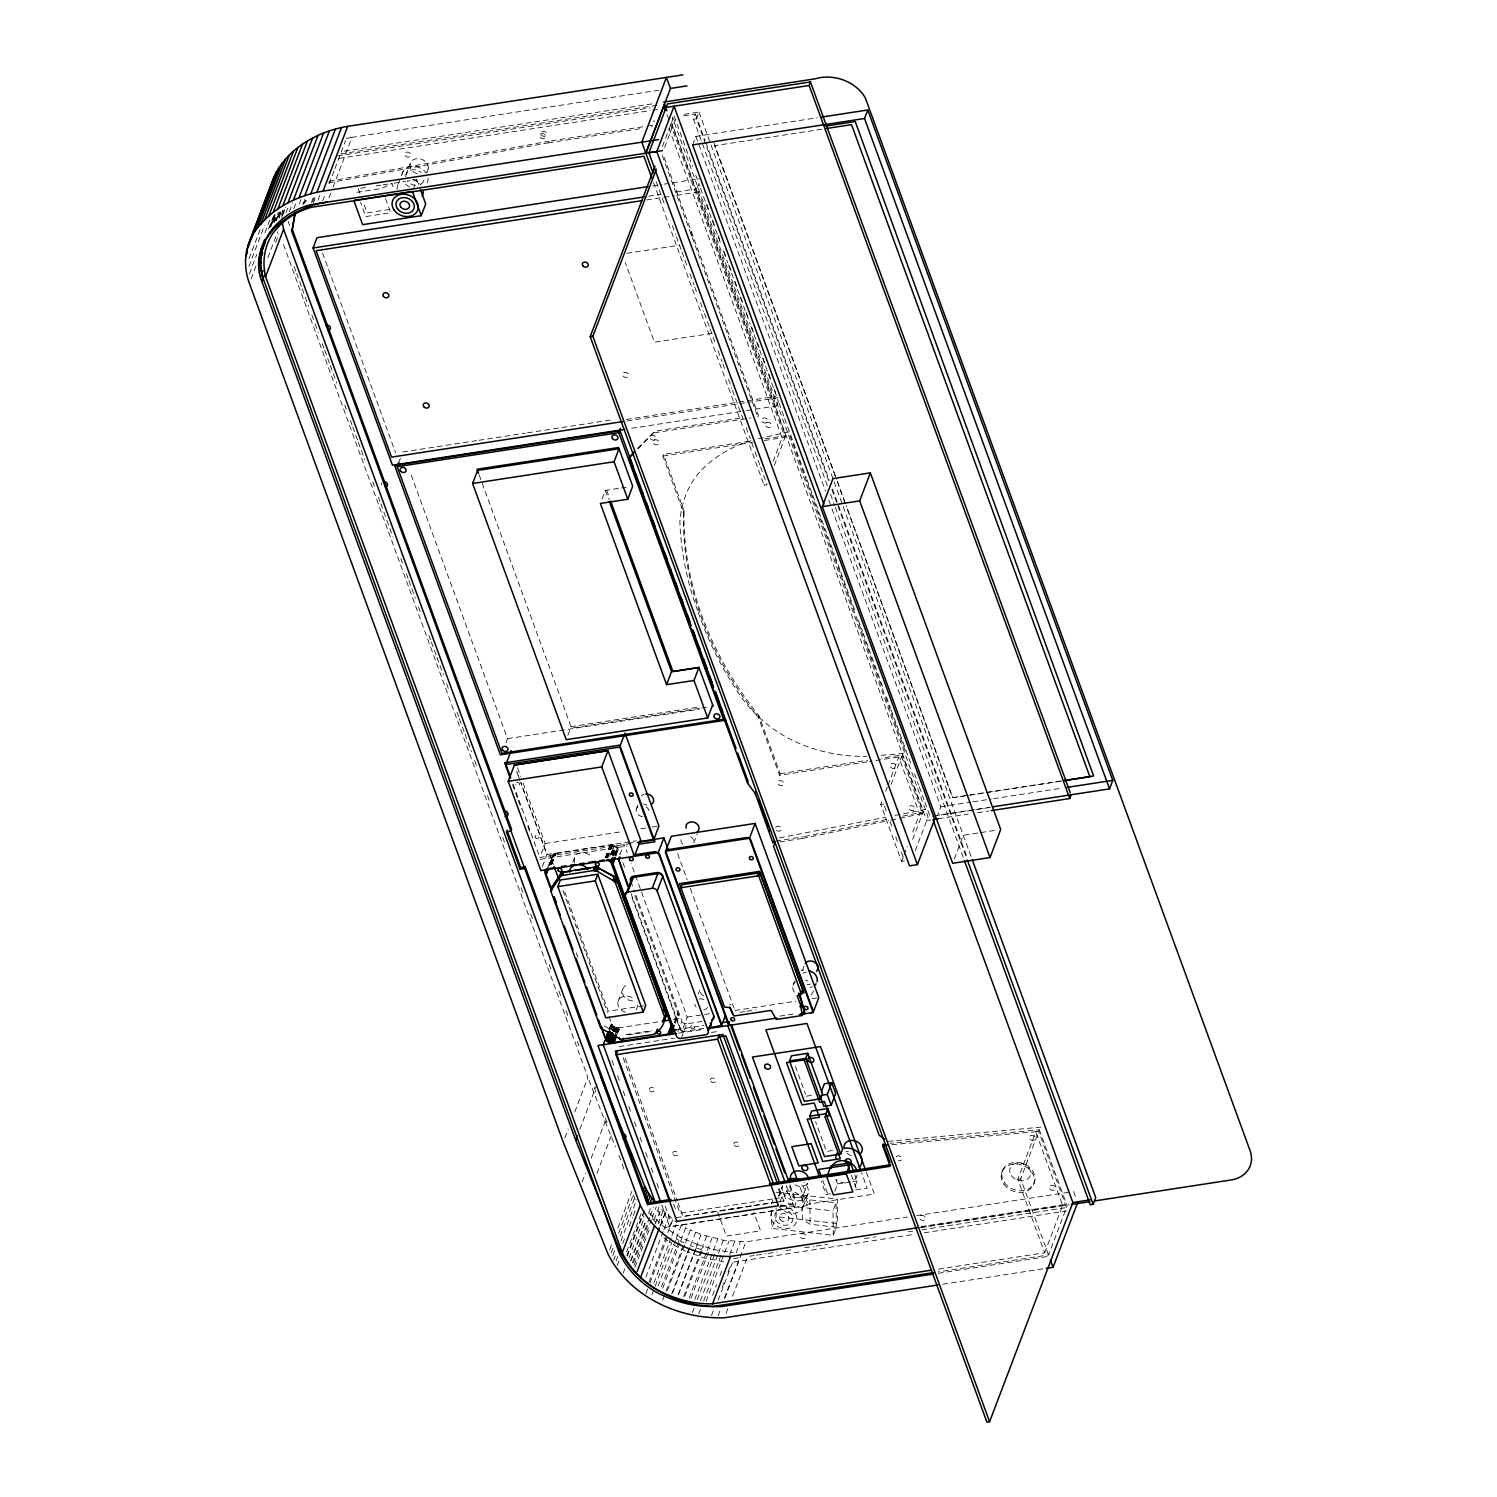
<?xml version="1.0" encoding="UTF-8"?>
<svg xmlns="http://www.w3.org/2000/svg" width="1497" height="1497" viewBox="0 0 1497 1497"><rect width="100%" height="100%" fill="white"/><g stroke="black" fill="none" stroke-linecap="round" stroke-linejoin="round"><path stroke-width="0.75" stroke-dasharray="5 3.75" d="M634.915 895.524L677.973 1013.394L677.336 1017.342L673.631 1019.476M746.591 410.571L776.475 405.949L697.097 188.753L698.65 184.636M776.475 405.949L778.814 399.774M249.045 258.738L260.515 228.498M248.951 266.298L264.539 225.28M249.381 273.876L256.754 254.434M264.95 232.858L269.872 219.891M268.543 229.06L273.652 215.924M269.591 227.226L274.512 214.277M270.152 226.665L274.25 215.867M271.836 223.427L275.111 214.801M251.028 279.003L256.754 263.902M270.695 227.188L274.98 215.437M272.791 222.417L275.242 215.942M273.633 222.005L276.084 215.531M274.213 222.548L277.488 213.921M275.766 220.808L278.236 214.333M276.327 220.751L279.602 212.144M278.517 216.26L280.145 211.938M278.929 216.691L281.38 210.235M279.228 217.102L281.679 210.628M281.586 214.314L283.232 209.992M282.11 215.755L285.384 207.129M283.083 214.202L285.534 207.727M267.869 257.69L277.694 231.792M286.058 212.462L287.705 208.139M275.673 242.439L278.947 233.813M289.426 211.545L292.701 202.9M293.842 208.682L296.294 202.207M299.288 203.91L300.916 199.588M303.292 203.686L304.92 199.363M311.376 202.525L313.827 196.07M312.648 201.833L314.276 197.51M313.36 202.918L315.811 196.463M317.963 200.224L320.433 193.731M322.603 201.028L325.074 194.535M329.172 183.757L334.093 170.789M334.916 168.637L345.564 140.568M329.022 197.772L332.297 189.146M333.12 186.975L351.982 137.331L658.923 90.194M398.277 184L400.653 177.75M401.439 175.654L403.03 171.5M405.986 174.793L410.178 163.753M413.116 189.445L416.84 179.64L407.764 181.025M426.72 172.829L428.123 169.142M398.763 462.498L400.354 458.288M328.61 182.896L548.389 142.814L549.006 141.186L643.261 126.721M651.831 126.927L652.449 125.299L645.563 126.366M662.423 146.481L673.22 118.076M664.593 147.436L675.315 119.217M827.336 485.477L693.485 119.273L695.45 114.09L680.424 116.392M828.646 480.649L696.404 118.824L698.987 112.05L680.854 114.839M692.624 144.91L695.862 136.395L817.343 117.739M505.93 742.849L507.52 738.657L409.953 471.667M602 499.1L605.293 490.417L619.683 488.209M638.358 448.632L654.975 431.173L742.344 417.757M867.119 761.842L779.544 775.296L758.399 717.4A381.735 308.831 20.8 0 1 683.437 512.33L662.89 456.098L663.508 454.47L751.082 441.035L754.189 449.605M567.887 735.326L571.18 726.644L698.949 707.014M630.873 843.503L539.874 857.463L545.189 843.485L521.48 778.646M542.401 866.538L547.023 854.394L520.75 782.519L546.929 854.525L636.15 840.827M547.771 867.193L552.524 855.405L556.005 853.552L616.203 844.308L619.795 854.188M549.062 865.378L553.048 854.862M549.362 865.135L553.347 854.619M683.437 512.33L684.054 510.702L663.508 454.47M549.68 864.91L553.684 854.394M550.035 864.705L554.395 854.02M550.784 864.387L554.769 853.87M551.177 864.256L555.162 853.739M551.588 864.162L555.574 853.646L549.773 854.525L553.366 864.387M552 864.068L556.005 853.552M572.902 862.104L574.399 858.174M757.819 416.896L758.436 415.287L662.89 153.854M605.181 857.893L609.971 845.281M605.593 857.837L610.383 845.225L614.968 846.217L617.887 849.117L615.679 855.779M606.004 857.818L610.795 845.187M606.435 857.818L611.225 845.187M606.846 857.837L611.637 845.206M607.277 857.875L612.067 845.262M607.707 857.949L612.498 845.318M609.766 856.19L613.77 845.674M610.982 854.244L614.182 845.824M611.375 854.413L614.575 846.011M611.768 854.619L614.968 846.217M612.142 854.843L615.342 846.441M612.498 855.086L615.697 846.666M612.853 855.33L616.034 846.928M613.171 855.61L616.371 847.208M613.489 855.91L616.67 847.489M613.77 856.209L616.97 847.789M614.837 854.413L617.232 848.107M615.08 854.75L617.475 848.443M615.304 855.086L617.7 848.78M615.492 855.423L617.887 849.117M615.81 856.134L618.205 849.828M636.431 808.81L637.89 804.937M619.983 854.506L623.968 843.99L627.187 852.766M760.607 467.176L767.025 484.729L764.106 485.178L765.734 480.874M773.107 461.488L782.108 437.779L669.084 128.574M774.398 465.342L785.644 435.721L671.685 123.933M564.93 1137.907L568.205 1129.262M574.773 1111.99L587.891 1077.447L282.821 242.72M618.018 1001.53L622.49 989.76M609.017 1029.524L611.412 1023.218L608.231 1014.517M609.167 1029.88L611.412 1023.218M609.335 1030.235L611.562 1023.574L613.433 1028.72L657.894 1021.89M610.327 1028.476L611.73 1023.929M610.551 1028.813L611.936 1024.266M610.795 1029.131L612.161 1024.603M611.075 1029.449L612.404 1024.94M611.356 1029.768L612.666 1025.258M612.329 1030.572L613.938 1026.381L612.947 1025.557M612.703 1030.815L613.938 1026.381M613.078 1031.04L614.294 1026.605M613.452 1031.246L614.668 1026.83M613.864 1031.414L615.061 1027.036M614.275 1031.583C612.928 1025.539 623.313 1026.905 617.662 1032.032M614.687 1031.714L616.277 1027.503M615.099 1031.826L616.708 1027.616M615.529 1031.92L617.12 1027.709M615.959 1031.994L617.55 1027.784M616.39 1032.032L617.98 1027.821M579.807 1129.393L597.041 1084.053M616.82 1032.051L618.411 1027.859M617.232 1032.051L618.841 1027.84M617.269 1034.071L619.664 1027.765M693.747 843.017L697.377 833.455M758.399 717.4L758.998 715.791A381.735 308.831 20.8 0 1 684.054 510.702M582.183 1181.956L585.458 1173.33M591.203 1158.21L605.144 1121.515L587.891 1077.447M596.985 1173.274L611.749 1134.408M674.773 1021.796L677.842 1013.02M674.679 1022.619L678.066 1013.768M674.941 1022.563L678.122 1014.161M675.147 1023.349L678.16 1014.91M677.898 1031.545L681.884 1021.029L633.998 890.004M703.815 1028.42L681.659 1031.826L687.235 1017.099L631.191 863.713M779.544 775.296L780.162 773.668L758.998 715.791M681.247 1038.488L686.842 1023.78L702.43 1021.384M698.332 993.914L699.754 990.135M609.672 1249.696L612.123 1243.221M617.868 1228.12L631.809 1191.425M611.263 1252.764L613.714 1246.29M618.635 1233.341L632.576 1196.646M612.797 1255.496L615.248 1249.003M620.17 1236.054L634.11 1199.359M613.602 1260.343L615.248 1256.02M620.974 1240.901L636.562 1199.883M616.146 1260.83L617.793 1256.507M622.715 1243.558L625.166 1237.083M629.264 1226.286L632.557 1217.641M633.381 1215.489L635.832 1209.015M617.157 1265.601L619.608 1259.127M626.588 1251.848L641.352 1212.982M626.831 1255.571L641.595 1216.724M627.28 1256.301L644.496 1210.979M623.182 1273.161L624.829 1268.857M628.927 1258.06L643.691 1219.194M630.536 1260.811L645.301 1221.945M648.575 1213.319L651.027 1206.844M631.116 1260.474L645.881 1221.627M632.277 1263L649.492 1217.66M650.316 1215.508L653.609 1206.881M633.399 1262.85L648.164 1224.003M634.11 1265.152L651.326 1219.812M652.149 1217.66L656.247 1206.863M634.934 1267.323L649.698 1228.476M654.058 1219.774L658.979 1206.825L676.85 1222.637M655.199 1223.985L660.944 1208.884M779.806 841.913L802.617 838.414L803.234 836.804L889.199 818.953M658.081 1223.854L663.003 1210.886M660.196 1225.8L665.117 1212.851M660.383 1226.006L665.286 1213.057M645.862 1277.147L663.152 1231.582M663.976 1229.43L668.897 1216.481M789.518 1186.017L795.917 1203.569L794.383 1207.63L669.739 1226.773L671.292 1222.712L664.874 1205.16M648.968 1282.274L667.007 1234.782M667.83 1232.63L672.752 1219.681M645.899 1293.67L649.174 1285.025M649.997 1282.873L668.036 1235.381M653.89 1283.079L671.124 1237.757M671.928 1235.586L676.045 1224.808M651.925 1294.774L654.395 1288.299M655.218 1286.148L673.257 1238.637M658.212 1285.792L675.446 1240.47M676.27 1238.3L681.172 1225.351L678.291 1223.536M661.487 1286.915L680.33 1237.271L664.724 1227.484L646.966 1210.568M662.741 1288.225L679.956 1242.903M680.779 1240.732L685.701 1227.783L681.172 1225.351M662.666 1300.144L665.136 1293.67M665.94 1291.499L683.998 1244.007M667.419 1290.377L684.634 1245.036M685.458 1242.884L690.379 1229.935L685.701 1227.783M671.723 1294.026L689.761 1246.533M672.714 1292.697L689.93 1247.357M690.753 1245.205L695.675 1232.256L690.379 1229.935M794.346 992.118A10.479 8.477 20.8 0 1 792.923 985.344L794.402 981.489M678.104 1294.793L695.338 1249.452M696.161 1247.3L701.064 1234.333L723.35 1240.227L745.88 1241.855L907.444 1217.042M678.609 1294.213L697.471 1244.568L716.221 1249.958L733.193 1252.577M802.336 970.767L804.6 964.835M683.586 1296.627L700.821 1251.305M701.644 1249.134L706.565 1236.185M684.784 1296.29L703.646 1246.645M689.144 1298.236L706.378 1252.895M707.183 1250.744L712.104 1237.776M691.053 1298.105L709.896 1248.442M904.525 860.925L901.587 861.393L880.76 804.376L882.388 800.072M885.663 791.445L887.309 787.141M888.114 784.989L898.761 756.977L919.588 813.994L911.411 835.532M694.758 1299.583L717.718 1239.142M891.052 784.54L902.298 754.918L881.565 758.1M692.437 1312.57L694.065 1308.247M697.359 1299.621L714.574 1254.28M700.39 1300.668L717.606 1255.347M718.429 1253.176L723.35 1240.227M698.781 1313.805L700.428 1309.482M703.702 1300.856L720.918 1255.515M706.041 1301.511L729.02 1241.069M712.535 1295.317L716.633 1284.52M719.907 1275.893L722.377 1269.4M729.75 1254.598L734.671 1241.631M711.524 1315.395L713.994 1308.921M722.19 1287.326L724.642 1280.852M727.935 1272.207L730.386 1265.732M718.167 1300.238L732.931 1261.391M736.225 1252.746L740.323 1241.949M724.548 1297.993L745.88 1241.855M718.073 1315.751L720.544 1309.276M724.642 1298.479L740.21 1257.461M725.989 1313.487L728.459 1307.012M732.557 1296.215L747.321 1257.349M771.46 1203.962L772.957 1200.033M901.587 861.393L903.234 857.07M904.038 854.918L907.313 846.31M912.702 839.387L923.144 811.917L902.298 754.918M778.515 1196.309L782.482 1185.867A13.398 10.835 20.8 0 0 799.398 1200.688A13.398 10.835 20.8 0 0 804.039 1182.462M780.012 1201.698L781.565 1197.619L777.561 1186.653M836.336 1227.222L810.139 1224.265L802.373 1219.55L802.13 1195.149L809.896 1199.864L836.093 1202.821L836.336 1227.222L833.268 1235.324L771.703 1228.363L776.176 1216.593L776.082 1207.723M915.247 850.745L928.084 816.969L672.265 117.065M831.976 508.812L940.865 806.752L937.627 815.285L990.34 807.182M804.17 1192.697L807.669 1183.491M803.365 1206.002L808.118 1193.483M954.281 858.979L963.301 835.251L978.701 832.893M834.802 1191.256L837.59 1183.884L836.131 1179.879M833.268 1235.324L833.024 1210.923L836.093 1202.821M855.012 1186.41L857.107 1180.89L854.899 1174.864M1001.53 1173.274L1002.148 1171.646M938.544 1269.1L1044.644 1252.802L1017.792 1179.318L1035.793 1131.919L1038.712 1131.47L1066.519 1207.555L1048.518 1254.935L938.282 1271.87M1048.518 1254.935L1020.711 1178.869L1039.33 1129.842L890.116 1143.278M1034.053 1183.06L1034.67 1181.451M1044.644 1252.802L1062.645 1205.403L1035.793 1131.919M792.923 985.344L795.412 981.602M552.524 855.405L551.663 859.652M302.469 204.303L308.139 197.754M303.273 204.284L308.943 197.754M810.887 995.149L813.376 991.407A10.479 8.477 20.8 0 0 813.601 989.143M637.366 448.595L654.975 431.173M758.455 438.789L788.62 431.903L860.663 628.983M902.785 816.146L923.144 811.917M802.617 838.414L888.582 820.581M890.846 820.113L897.639 818.709M899.903 818.223L922.526 813.545L901.699 756.528L869.42 761.486M346.387 138.416L351.982 137.331M779.507 837.89L885.962 817.194M895.038 815.416L929.019 808.81M329.228 181.268L549.006 141.186M751.494 1206.077L717.419 1211.391L726.475 1236.148L760.551 1230.815L753.758 1212.252M652.692 185.909L661.899 184.487M664.2 184.131L700.989 178.442M648.8 196.201L660.308 194.423M676.401 191.934L697.097 188.753M626.307 419.422L736.674 402.394M738.975 402.038L775.764 396.368M631.622 428.31L744.29 410.927M652.037 103.873L346.874 150.748A111.919 90.55 20.8 0 0 341.297 151.833M340.661 153.892L659.878 104.884M337.742 155.875L650.072 107.915M338.958 158.42L650.334 110.61M652.655 110.254L659.559 109.187M693.485 119.273L696.404 118.824M548.389 142.814L642.643 128.33M360.515 188.285L367.27 187.256M376.29 185.871L380.781 185.179M383.045 184.823L392.046 183.439M394.179 183.121L405.575 181.38M356.866 192.308L381.791 188.491L391.915 183.476L394.123 189.539M821.853 129.21L714.518 145.696L836.486 479.414M389.65 209.43L367.121 212.892L363.434 202.787M646.592 199.943L674.324 195.695M676.644 195.34L702.056 191.429M626.794 253.311L679.881 245.171M712.123 333.363L654.414 342.233L625.316 262.63M402.749 451.982L476.626 440.642M478.928 440.286L525.091 433.194M527.412 432.839L612.816 419.721M627.28 420.9L745.132 402.805M747.452 402.45L777.486 397.828L774.286 389.052M654.376 432.783L750.914 417.962M764.911 438.902L785.644 435.721M662.89 456.098L752.766 442.289M764.293 440.53L785.027 437.33L670.282 123.353M621.292 487.966L628.366 486.881M699.455 708.399L571.555 728.029L477.543 470.451M701.737 708.044L708.586 706.996M507.52 738.657L699.118 709.222M780.162 773.668L867.736 760.233M545.189 843.485L620.263 831.958M640.735 828.814L649.848 827.411M652.112 827.074L658.942 826.026M628.403 843.316L637.273 841.95M880.76 804.376L883.679 803.926M539.799 859.428L627.318 845.992M1061.766 780.873L952.522 797.658L846.142 505.574M1060.175 781.284L952.841 797.77L846.123 505.761M940.865 806.752L970.674 802.186M972.956 801.831L991.295 799.005M993.578 798.668L1062.346 788.096M919.588 813.994L922.526 813.545M932.687 816.277L990.359 807.407M775.858 840.996L803.234 836.804M930.685 819.907L926.737 820.506L671.741 122.791M938.263 818.747L968.26 814.125M977.485 812.721L989.012 810.944M980.891 832.557L996.291 830.18M643.523 1005.797L608.325 1011.205L563.583 888.731M687.235 1017.099L709.41 1013.694M734.952 1010.512L796.142 1001.119M811.992 998.686L818.784 997.638M739.986 1012.29L744.533 1011.598M746.797 1011.242L755.891 1009.857M625.858 1034.652L652.093 1030.628M628.122 1034.951L650.259 1031.545M676.307 1029.674L704.002 1025.426M779.825 1016.126L786.187 1015.134M788.301 1014.816L794.664 1013.843M678.609 1033.155L703.946 1029.262M619.122 1046.609L674.511 1038.113M711.449 1032.443L718.373 1031.377M806.265 1096.197L814.368 1094.943M832.538 1150.501L826.456 1151.436L815.584 1121.665M837.59 1183.884L850.595 1181.9M852.766 1181.563L857.107 1180.89M772.34 1199.041L680.012 1213.206L623.126 1057.574M774.641 1198.685L781.565 1197.619M776.943 1201.923L682.95 1216.369L678.122 1203.195M779.245 1201.567L786.112 1200.519L781.303 1187.346M830.61 1193.801L826.045 1194.512L821.235 1181.32M855.741 1189.947L867.175 1188.188L861.561 1172.806M676.27 1217.622L773.088 1202.746M774.679 1202.503L783.829 1201.099L778.215 1185.755M779.769 1206.039L795.917 1203.569M1017.792 1179.318L1020.711 1178.869M916.669 1215.639L1069.008 1192.23M921.347 1226.567L1068.446 1203.962M919.663 1227.372L1062.645 1205.403M921.404 1227.54L1069.12 1204.842M733.511 1258.678L740.416 1257.63M749.604 1256.208L754.189 1255.515M756.49 1255.16L765.678 1253.756M767.961 1253.401L777.149 1251.979M786.337 1250.575L790.94 1249.864M804.712 1247.749L813.9 1246.346M816.202 1245.991L827.673 1244.232M864.424 1238.58L875.913 1236.821M908.061 1231.881L912.646 1231.17M921.834 1229.767L1066.519 1207.555M733.549 1262.083L914.966 1234.22M924.154 1232.798L1066.538 1210.942M938.226 1273.311L1049.023 1256.301M942.717 1284.258L1043.858 1268.726M674.062 1019.401L679.863 1018.521L677.973 1013.394M729.6 1004.131L731.172 1004.88M887.983 1141.35L1042.904 1126.96M891.782 1144.681L1038.712 1131.47M881.153 755.349L906.097 753.29M684.148 1031.433L680.33 1029.992L631.004 895.019M775.933 1192.192L837.497 1199.153L837.74 1223.554L776.176 1216.593M780.592 1204.991L833.024 1210.923M723.669 1261.765L704.114 1257.91L687.516 1251.885M695.675 1232.256L701.064 1234.333M697.471 1244.568L680.33 1237.271M805.386 980.067L807.95 981.134M685.645 1251.08L676.083 1246.346A89.315 72.249 20.8 0 1 669.384 1241.93M604.507 1026.025L619.608 1034.296M605.144 1121.515L615.454 1146.927M618.879 1155.385L621.461 1161.747M837.291 481.604L845.318 503.553M698.987 112.05L971.478 857.631M695.45 114.09L705.068 140.4M705.873 142.589L829.301 480.294M832.5 489.07L967.156 857.482M831.864 489.425L966.501 857.818M830.536 494.253L834.54 505.219M835.345 507.408L963.581 858.286M695.862 136.395L825.577 491.297M828.777 500.054L831.172 506.622M1073.611 1191.518L1076.306 1198.872M706.865 204.602L709.279 211.189M712.497 219.984L714.892 226.571M718.111 235.347L720.506 241.934M723.725 250.71L726.139 257.297M729.338 266.092L731.752 272.679M734.952 281.455L737.366 288.042M740.585 296.836L742.98 303.423M746.198 312.199L748.594 318.786M751.812 327.562L754.226 334.149M757.426 342.944L759.84 349.531M763.04 358.307L765.454 364.894M768.672 373.689L771.067 380.275M674.062 115.887L692.493 166.317M695.693 175.093L699.698 186.058M700.502 188.248L720.544 243.075M723.743 251.833L727.748 262.798M728.552 265.006L750.203 324.213M750.989 326.402L755.798 339.557M756.603 341.746L778.253 400.953M779.039 403.142L783.848 416.316M784.653 418.505L806.303 477.711M807.108 479.901L811.917 493.056M812.703 495.245L834.353 554.451M835.158 556.659L839.967 569.814M840.753 572.004L855.18 611.468M858.399 620.245L862.403 631.21M863.208 633.399L868.017 646.554M868.803 648.762L883.23 688.227M886.449 697.003L890.453 707.969M891.258 710.158L896.067 723.313M896.871 725.502L911.28 764.967M914.499 773.743L918.503 784.709M919.308 786.898L924.117 800.072M924.921 802.261L929.731 815.416M861.449 631.173L905.292 751.12M1039.33 1129.842L1067.249 1206.226M667.063 114.577L669.477 121.163M662.273 155.482L757.014 414.706M656.285 181.736L664.312 203.686M672.34 225.635L675.54 234.43M676.345 236.62L681.154 249.793M681.958 251.983L686.786 265.175M689.986 273.951L694.009 284.935M694.795 287.125L696.404 291.522M700.428 302.488L703.627 311.282M704.432 313.472L709.241 326.645M710.046 328.835L714.874 342.008M718.073 350.803L722.097 361.769M722.883 363.977L724.492 368.356M728.515 379.34L731.715 388.116M732.52 390.324L742.961 418.861M746.161 427.637L750.165 438.621M754.993 451.795L759.802 464.968M884.484 806.116L886.898 812.703M890.097 821.479L892.493 828.047M895.711 836.823L898.106 843.391M901.306 852.167L903.72 858.735M653.497 182.54L764.106 485.178M866.426 1172.357L874.36 1194.026L806.359 1204.486L799.211 1184.969M606.659 490.211L609.859 498.95M605.293 490.417L608.493 499.156M851.419 1175.239L857.369 1191.481M795.394 1066.425L805.498 1094.064M822.714 1180.384L828.328 1195.747M677.654 853.72L687.217 879.862M690.398 888.563L734.166 1008.342M790.004 1184.838L794.795 1197.974L805.143 1196.384L808.417 1205.366L664.462 1227.465L657.258 1207.742M786.355 1185.699L794.383 1207.63M416.84 179.64L419.048 185.703M385.478 198.596L390.661 212.742L365.717 216.578L360.552 202.432M630.798 881.265L633.194 887.815M622.977 862.89L624.567 867.231M631.191 893.765L681.659 1031.826M358.251 188.641L360.478 194.704M625.185 1058.342L677.336 1201.006M562.909 890.49L579.62 936.186M580.406 938.357L585.177 951.418M585.982 953.589L607.445 1012.328M517.532 767.83L520.694 776.475M519.946 780.349L516.764 771.629L519.796 780.293M673.65 1204.131L676.064 1210.717M322.585 253.068L395.564 452.712M576.233 952.822L577.823 957.182M513.022 783.979L539.874 857.463M611.974 1060.4L614.369 1066.987M617.587 1075.763L619.983 1082.331M623.201 1091.107L625.596 1097.694M628.815 1106.47L631.21 1113.038M634.41 1121.814L636.824 1128.401M640.024 1137.177L642.438 1143.745M645.637 1152.522L648.051 1159.108M651.251 1167.866L653.646 1174.453M656.865 1183.229L659.26 1189.816M661.73 1204.842L669.739 1226.773M288.135 221.238L289.726 225.635M294.217 266.803L295.807 271.2M296.612 273.39L301.421 286.563M302.226 288.753L308.644 306.305M311.863 315.081L314.258 321.668M315.062 323.857L318.262 332.633M322.285 343.599L323.876 347.996M324.681 350.186L329.49 363.359M330.294 365.549L336.713 383.101M344.74 405.051L346.331 409.43M350.354 420.395L351.945 424.792M352.749 426.982L357.558 440.155M358.363 442.345L364.781 459.897M372.809 481.828L374.4 486.226M378.404 497.191L380.013 501.589M380.818 503.778L392.85 536.693M400.859 558.624L402.468 563.022M406.473 573.987L408.082 578.385M408.887 580.574L415.305 598.126M418.505 606.903L420.919 613.489M428.928 635.42L430.537 639.818M431.342 642.007L436.151 655.181M436.956 657.37L443.374 674.922M446.574 683.699L448.988 690.285M456.997 712.216L458.606 716.614M459.411 718.803L464.22 731.977M465.024 734.166L471.443 751.719M474.643 760.495L477.056 767.082M487.479 795.599L489.875 802.186M502.711 837.291L505.107 843.878M521.162 887.758L523.557 894.327M530.78 914.087L533.175 920.674M549.212 964.555L551.626 971.123M558.849 990.883L561.244 997.451M566.053 1010.625L568.467 1017.212M577.281 1041.351L579.695 1047.919M594.122 1087.421L596.536 1094.008M605.349 1118.128L607.763 1124.715M622.191 1164.217L624.605 1170.804M633.418 1194.924L635.832 1201.511M714.163 143.225L836.542 479.227M837.347 481.416L845.337 503.385M512.629 784.802L517.419 797.976M518.224 800.165L521.424 808.941M527.805 826.512L530.2 833.099M809.896 1199.864L810.139 1224.265M771.535 1210.624L771.703 1228.363M686.842 1023.78A4.023 3.256 20.8 0 1 681.884 1021.029M703.833 995.954A6.699 5.427 20.8 0 1 699.997 989.573M707.445 1007.387A6.699 5.427 20.8 0 1 703.815 1009.895M696.161 1007.088A6.699 5.427 20.8 0 1 694.926 1004.262M699.062 998.986A6.699 5.427 20.8 0 1 704.077 999.678M812.478 986.729A10.835 8.757 20.8 0 1 810.008 987.421M801.157 970.692A10.835 8.757 20.8 0 1 803.646 970M810.551 983.997A7.129 5.763 20.8 0 1 807.145 984.521M802.991 973.162A7.129 5.763 20.8 0 1 806.396 972.638M682.782 844.121A6.549 5.296 20.8 0 1 681.154 838.619M690.51 836.524A6.549 5.296 20.8 0 1 693.729 841.651M637.423 1005.179A10.049 8.121 20.8 0 1 634.915 1010.868M625.559 1012.309A10.049 8.121 20.8 0 1 618.86 999.584A10.049 8.121 20.8 0 1 634.204 999.042M632.595 1001.006A10.049 8.121 20.8 0 1 622.434 992.998A10.049 8.121 20.8 0 1 629.058 984.371M574.642 862.497A10.049 8.121 20.8 0 1 579.788 853.047A10.049 8.121 20.8 0 1 592.251 857.538M644.159 1217.417A86.04 69.611 20.8 0 1 641.67 1213.655M278.947 217.514A84.319 68.207 20.8 0 1 278.929 213.566M282.128 219.722A81.025 65.55 20.8 0 1 282.259 210.216M667.756 1240.77A89.315 72.249 20.8 0 1 663.096 1237.083M279.658 217.888A84.319 68.207 20.8 0 1 279.546 211.938M775.783 827.223A3.013 2.433 20.8 0 1 779.974 826.756A3.013 2.433 20.8 0 1 780.76 830.461A3.013 2.433 20.8 0 1 776.438 830.292M896.273 1156.9A3.013 2.433 20.8 0 1 900.015 1156.171A3.013 2.433 20.8 0 1 901.718 1159.408A3.013 2.433 20.8 0 1 898.275 1160.699M654.694 121.313A3.013 2.433 20.8 0 1 653.216 120.864M278.33 216.728A68.6 55.501 20.8 0 1 278.143 212.218M701.457 1249.602A106.362 86.059 20.8 0 1 690.585 1245.672M683.699 1242.66A65.194 52.751 20.8 0 1 680.592 1241.2M679.077 1240.414A65.194 52.751 20.8 0 1 676.083 1238.768M655.854 1222.301A88.903 71.931 20.8 0 1 650.147 1215.976M697.565 610.533A377.057 305.051 20.8 0 1 679.863 521.873C681.341 502.169 688.508 482.783 702.804 468.767A136.695 110.591 20.8 0 1 723.088 452.936L727.692 450.316A138.304 111.882 20.8 0 1 751.213 440.698M698.257 612.46A582.296 471.087 20.8 0 0 708.025 637.554A376.87 304.883 20.8 0 0 735.42 688.302C751.12 714.181 775.614 734.484 803.87 745.319A136.695 110.591 20.8 0 0 832.95 753.552L838.881 754.563A138.304 111.882 20.8 0 0 866.576 756.303M381.66 484.785A3.088 2.489 20.8 0 1 381.847 482.857M516.521 782.332A2.002 1.628 20.8 0 1 519.309 783.287A2.002 1.628 20.8 0 1 518.355 785.476A2.002 1.628 20.8 0 1 515.717 784.147M642.456 816.688A6.699 5.427 20.8 0 1 636.543 812.384A6.699 5.427 20.8 0 1 638.227 806.584M646.161 806.902A6.699 5.427 20.8 0 1 648.95 813.545M646.872 805.068A6.699 5.427 20.8 0 1 643.616 803.852M641.539 795.955A6.699 5.427 20.8 0 1 644.028 794.308M857.107 1175.126A13.398 10.835 20.8 0 1 854.3 1180.029M845.468 1182.967A13.398 10.835 20.8 0 1 835.869 1179.355M846.104 1151.549A9.375 7.579 20.8 0 1 848.462 1151.474M851.213 1155.59A9.375 7.579 20.8 0 1 845.431 1151.511M397.173 189.539A13.398 10.835 20.8 0 1 400.073 181.755M412.33 179.322A13.398 10.835 20.8 0 1 420.844 184.823M409.56 186.938A13.398 10.835 20.8 0 1 404.302 182.671M402.038 174.139A13.398 10.835 20.8 0 1 411.974 166.354A13.398 10.835 20.8 0 1 425.597 172.305M427.992 177.975A13.398 10.835 20.8 0 1 426.888 183.495M423.913 180.183A9.375 7.579 20.8 0 1 417.775 185.216M415.418 185.291A9.375 7.579 20.8 0 1 407.259 180.781M405.799 176.796A9.375 7.579 20.8 0 1 411.02 170.022A9.375 7.579 20.8 0 1 421.106 172.473M417.233 173.802A9.375 7.579 20.8 0 1 410.646 162.518A9.375 7.579 20.8 0 1 424.025 160.46A9.375 7.579 20.8 0 1 425.953 172.473M780.349 1206.395A13.398 10.835 20.8 0 1 796.891 1219.924A13.398 10.835 20.8 0 1 778.403 1226.922A13.398 10.835 20.8 0 1 774.492 1208.603M778.852 1195.785A13.398 10.835 20.8 0 1 798.406 1194.269A13.398 10.835 20.8 0 1 799.51 1211.335A13.398 10.835 20.8 0 1 779.581 1206.938M801.737 1184.913A9.375 7.579 20.8 0 1 797.751 1197.45A9.375 7.579 20.8 0 1 786.43 1186.672M807.482 1183.416A9.375 7.579 20.8 0 1 794.982 1184.838M691.109 232.26C691.184 241.691 694.982 230.8 691.109 232.26M691.071 1027.803A2.002 1.628 20.8 0 0 694.477 1028.065A2.002 1.628 20.8 0 0 692.624 1025.426A2.002 1.628 20.8 0 0 691.071 1027.803M673.182 1154.543A2.676 2.171 20.8 0 0 677.711 1154.879A2.676 2.171 20.8 0 0 675.241 1151.361A2.676 2.171 20.8 0 0 673.182 1154.543M649.81 1090.583A2.676 2.171 20.8 0 0 654.339 1090.939A2.676 2.171 20.8 0 0 651.869 1087.421A2.676 2.171 20.8 0 0 649.81 1090.583M734.26 1145.149A2.676 2.171 20.8 0 0 738.788 1145.504A2.676 2.171 20.8 0 0 736.318 1141.986A2.676 2.171 20.8 0 0 734.26 1145.149M710.888 1081.208A2.676 2.171 20.8 0 0 715.416 1081.564A2.676 2.171 20.8 0 0 712.946 1078.046A2.676 2.171 20.8 0 0 710.888 1081.208M623.089 375.99A3.088 2.489 20.8 0 0 628.31 376.383A3.088 2.489 20.8 0 0 625.465 372.341A3.088 2.489 20.8 0 0 623.089 375.99M909.297 809.241A3.013 2.433 20.8 0 0 914.405 809.634A3.013 2.433 20.8 0 0 911.617 805.685A3.013 2.433 20.8 0 0 909.297 809.241M1029.899 1139.067A3.013 2.433 20.8 0 0 1034.97 1139.18A3.013 2.433 20.8 0 0 1031.92 1135.344A3.013 2.433 20.8 0 0 1029.899 1139.067M650.409 438.715A3.013 2.433 20.8 0 0 655.499 439.108A3.013 2.433 20.8 0 0 652.729 435.159A3.013 2.433 20.8 0 0 650.409 438.715M762.329 421.536A3.013 2.433 20.8 0 0 767.437 421.929A3.013 2.433 20.8 0 0 764.649 417.962A3.013 2.433 20.8 0 0 762.329 421.536M540.211 137.144A3.013 2.433 20.8 0 0 545.301 137.368A3.013 2.433 20.8 0 0 542.363 133.476A3.013 2.433 20.8 0 0 540.211 137.144M1004.45 1182.518A17.01 13.754 20.8 0 0 1033.229 1184.726A17.01 13.754 20.8 0 0 1017.567 1162.402A17.01 13.754 20.8 0 0 1004.45 1182.518M1003.832 1184.146A17.01 13.754 20.8 0 0 1032.612 1186.354A17.01 13.754 20.8 0 0 1016.95 1164.011A17.01 13.754 20.8 0 0 1003.832 1184.146M1011.392 1175.632A10.722 8.664 20.8 0 0 1029.524 1177.035A10.722 8.664 20.8 0 0 1019.644 1162.963A10.722 8.664 20.8 0 0 1011.392 1175.632M800.558 1237.271A3.088 2.489 20.8 0 0 805.76 1237.663A3.088 2.489 20.8 0 0 802.935 1233.622A3.088 2.489 20.8 0 0 800.558 1237.271M919.981 1218.932A3.088 2.489 20.8 0 0 925.202 1219.325A3.088 2.489 20.8 0 0 922.358 1215.283A3.088 2.489 20.8 0 0 919.981 1218.932M778.178 784.222A3.088 2.489 20.8 0 0 783.399 784.634A3.088 2.489 20.8 0 0 780.555 780.573A3.088 2.489 20.8 0 0 778.178 784.222M653.628 443.411A3.088 2.489 20.8 0 0 658.83 443.823A3.088 2.489 20.8 0 0 656.004 439.762A3.088 2.489 20.8 0 0 653.628 443.411M890.547 766.969A3.088 2.489 20.8 0 0 895.749 767.381A3.088 2.489 20.8 0 0 892.923 763.32A3.088 2.489 20.8 0 0 890.547 766.969M765.921 426.027A3.088 2.489 20.8 0 0 771.123 426.42A3.088 2.489 20.8 0 0 768.298 422.379A3.088 2.489 20.8 0 0 765.921 426.027M1049.827 1188.824A3.088 2.489 20.8 0 0 1055.048 1189.217A3.088 2.489 20.8 0 0 1052.204 1185.175A3.088 2.489 20.8 0 0 1049.827 1188.824M541.165 134.824A3.088 2.489 20.8 0 0 546.368 135.235A3.088 2.489 20.8 0 0 543.542 131.175A3.088 2.489 20.8 0 0 541.165 134.824M405.257 155.707A3.088 2.489 20.8 0 0 410.477 156.1A3.088 2.489 20.8 0 0 407.633 152.058A3.088 2.489 20.8 0 0 405.257 155.707M535.308 837.59A2.002 1.628 20.8 0 0 538.714 837.852A2.002 1.628 20.8 0 0 536.862 835.214A2.002 1.628 20.8 0 0 535.308 837.59M775.933 1220.467A9.375 7.579 20.8 0 0 791.819 1222.263A9.375 7.579 20.8 0 0 783.754 1209.726A9.375 7.579 20.8 0 0 775.933 1220.467M786.412 1207.05A3.35 2.713 20.8 0 0 792.081 1207.461A3.35 2.713 20.8 0 0 788.975 1203.083A3.35 2.713 20.8 0 0 786.412 1207.05M779.993 1219.25A4.94 3.986 20.8 0 0 788.358 1220.205A4.94 3.986 20.8 0 0 784.11 1213.599A4.94 3.986 20.8 0 0 779.993 1219.25"/><path stroke-width="1.5" d="M683.006 74.85L347.678 126.347C317.738 131.362 287.368 148.259 274.138 176.609L249.531 241.373C244.086 254.677 244.441 269.909 249.381 283.326L563.284 1142.23L608.025 1254.018C629.245 1296.458 678.141 1319.213 724.361 1317.79L938.114 1284.969M933.623 1274.022L721.273 1306.619C681.154 1307.592 638.676 1288.075 620.132 1251.23L575.709 1140.19L261.919 281.623C245.957 240.399 290.68 206.623 327.375 202.095M801.905 991.463L802.729 990.191L759.821 872.788L681.921 884.746L680.779 887.74L758.68 875.782L759.821 872.788M550.765 891.033L600.653 1028.121L620.881 1039.348L653.291 1034.558C659.185 1032.35 665.36 1023.387 664.649 1017.118L615.005 881.714L597.228 871.254L593.355 870.524L561.057 875.67L550.765 891.033L552.711 885.794L561.88 872.302L596.18 866.819L616.39 878.047L666.146 1013.731L662.273 1022.002M551.757 889.985L545.9 873.612L548.426 868.915M802.785 990.696L801.438 994.12L758.68 875.782M294.778 214.09L291.878 231.548L295.396 212.462M618.242 858.455L627.804 886.318M274.138 176.609L246.537 251.421M624.717 429.377L392.476 465.211L313.079 247.997L316.971 237.705L648.089 186.601M247.791 246.313L276.365 171.837M249.531 241.373L254.434 232.072L279.041 167.308M245.789 256.642L247.417 252.338M254.434 232.072L257.559 227.769L282.166 163.005M257.559 227.769L260.908 224.007L285.515 159.243M260.908 224.007L264.632 219.984L289.239 155.22M264.632 219.984L268.786 216.073L293.393 151.309M268.786 216.073L273.202 212.387L297.809 147.604M260.534 250.467L264.632 239.67M259.486 254.733L265.231 239.614M258.85 259.112L265.399 241.84M273.202 212.387L277.899 208.925L302.506 144.161M258.625 263.566L262.724 252.768M258.831 268.075L261.283 261.601M277.899 208.925L282.839 205.725L307.446 140.961M259.449 272.604L261.096 268.281M931.639 1270.148L712.535 1303.812C693.897 1304.336 675.446 1299.097 658.923 1290.713A82.784 66.972 20.8 0 1 622.284 1252.652L265.587 276.683A81.025 65.55 20.8 0 1 272.922 233.214L278.161 227.114L279.808 222.81M282.839 205.725L288.023 202.787L312.63 138.023M260.478 277.132L262.948 270.658M261.919 281.623L264.389 275.149M288.023 202.787L293.412 200.13L318.019 135.366M265.587 276.683L283.588 229.284A81.025 65.55 20.8 0 1 282.297 221.65M293.412 200.13L299.026 197.735L323.633 132.971M299.026 197.735L304.808 195.639L329.415 130.875M304.808 195.639L310.777 193.824L335.384 129.06M310.777 193.824L316.896 192.308L341.503 127.544M316.896 192.308L323.071 191.111L347.678 126.347M421.237 215.68L412.367 191.41L353.779 200.411L362.648 224.662L421.237 215.68L425.709 203.891L420.526 189.745M620.357 428.46L618.766 432.67L723.538 719.346L501.944 753.365L397.154 466.708L398.763 462.498M712.647 704.919L707.707 717.942L566.24 739.668L472.603 483.475L477.543 470.451L619.01 448.726L614.069 461.75L627.767 499.231L600.353 503.441L666.577 684.672L693.99 680.461L698.949 667.437L671.535 671.648L666.577 684.672M917.418 864.63L656.809 151.571L674.043 106.212L934.652 819.289L917.418 864.63L909.502 865.846L648.893 152.788L667.456 103.911L810.476 81.942L1070.299 792.811M933.024 819.776L1072.862 1202.54L989.592 1421.738L986.916 1422.15L590.192 336.675L654.956 166.167M989.592 1421.738L592.868 336.264L656.341 169.142M510.645 777.486L505.911 764.518L511.207 750.54M773.575 841.351L772.957 842.961L755.274 793.522L747.527 783.137L628.759 458.138L634.167 451.757M639.481 841.613L663.863 837.871L658.268 852.598L540.866 870.599L508.232 781.284L514.369 765.098L607.932 750.727L601.775 766.913L634.429 856.228L640.566 840.042M991.332 810.588L1069.756 798.537L809.147 85.479L810.476 81.942M520.657 867.605L525.297 866.894L524.68 868.522L520.039 869.233L520.657 867.605L506.959 830.124M545.881 872.845L547.49 868.26M545.9 873.612L547.472 869.027M545.975 873.986L547.565 869.794M546.18 874.753L548.463 868.073M550.859 890.49L552.711 885.794M559.391 877.074L561.169 872.901M559.99 876.381L561.618 872.489M560.496 875.988L562.161 872.133M561.057 875.67L562.46 872.003M561.356 875.539L562.76 871.872M561.674 875.446L563.078 871.759M557.857 886.617L560.383 879.993L597.771 874.248L645.731 1005.46L643.205 1012.084L605.817 1017.829L557.857 886.617L595.263 880.872L597.771 874.248M562.011 875.352L563.415 871.684M562.348 875.296L563.751 871.61M637.703 842.455L653.628 840.004L619.664 747.059L624.212 735.064M992.642 806.827L1109.539 788.882L864.518 118.506L867.755 109.992L821.928 117.028M593.355 870.524L594.758 866.857M593.71 870.487L595.095 866.819M594.047 870.468L595.45 866.782M594.421 870.468L595.806 866.8M594.777 870.487L596.18 866.819M595.132 870.543L596.536 866.857M595.507 870.618L596.891 866.931M595.862 870.693L597.266 867.025M596.218 870.805L597.621 867.137M596.555 870.936L597.958 867.268M596.891 871.086L598.295 867.418M597.228 871.254L598.632 867.586M601.85 1027.054C603.123 1032.724 605.873 1043.727 614.069 1042.492L668.467 1034.128L671.517 1032.369L672.565 1029.262L610.776 861.916L612.367 857.706M611.094 862.216L612.685 858.006M611.375 862.515L612.965 858.305M611.637 862.833L613.246 858.623M611.88 863.151L613.489 858.941M612.105 863.488L613.714 859.278M612.31 863.844L614.706 857.538M612.479 864.199L614.874 857.875M612.629 864.555L615.024 858.249M613.04 879.993L614.444 876.325M613.34 880.161L614.743 876.494M613.62 880.348L615.005 876.681M613.882 880.554L615.286 876.868M614.144 880.76L615.529 877.092M614.369 880.985L615.772 877.317L596.966 867.156M614.593 881.228L615.997 877.541M614.799 881.471L616.203 877.785M615.173 881.976L616.39 878.047M615.323 882.257L616.727 878.571M615.454 882.519L616.858 878.851M615.566 882.8L616.97 879.132M625.222 895.973L630.798 881.265A4.734 3.836 20.8 0 1 632.932 876.269L657.426 872.508A4.734 3.836 20.8 0 1 662.778 876.344L713.863 1016.126L708.268 1030.853A4.023 3.256 20.8 0 1 705.742 1034.726L681.247 1038.488A4.023 3.256 20.8 0 1 676.307 1035.756L625.222 895.973A4.023 3.256 20.8 0 1 627.748 892.1L633.343 877.373L657.819 873.612A4.023 3.256 20.8 0 1 662.778 876.344L657.183 891.071L708.268 1030.853M653.628 840.004L658.942 826.026L624.979 733.062M729.32 1025.37L665.641 851.157L671.292 836.299L755.124 823.425L818.784 997.638L813.152 1012.496L799.398 1014.61M627.748 892.1L652.243 888.339L657.819 873.612M605.836 1037.926L608.231 1031.62M605.967 1038.282L608.362 1031.976M606.154 1038.637L608.549 1032.331M606.341 1038.993L608.736 1032.687M606.566 1039.33L608.961 1033.024M606.809 1039.648L610.009 1031.246M607.071 1039.966L610.271 1031.564M607.37 1040.265L609.766 1033.959M608.343 1041.089L611.543 1032.687M608.699 1041.332L611.899 1032.911M609.073 1041.556L612.273 1033.136M609.466 1041.744L612.666 1033.342M609.859 1041.931L613.059 1033.529M610.271 1042.099L612.666 1035.774M610.682 1042.23L613.078 1035.924M611.113 1042.342L613.508 1036.036M611.543 1042.436L613.938 1036.13M611.974 1042.511L614.369 1036.186M612.385 1042.548L615.585 1034.146M575.709 1140.19L577.355 1135.867M612.816 1042.567L616.015 1034.165M613.246 1042.567L615.641 1036.261M613.658 1042.548L616.053 1036.223M614.069 1042.492L616.465 1036.186M822.302 506.641L832.95 478.61L870.337 472.865L1000.688 829.506L990.041 857.556L952.653 863.301L822.302 506.641L859.69 500.896L870.337 472.865M773.612 1184.146L719.121 1035.082L717.587 1039.143L778.477 1205.74L676.925 1221.327L616.034 1054.73L617.569 1050.688M747.527 783.137L748.144 781.528L737.722 752.972M662.61 1011.542L664.013 1007.855M655.424 1033.678L657.651 1029.094L655.892 1033.248M664.743 1017.399L666.053 1013.432M664.874 1017.96L666.221 1014.012M664.35 1020.355L666.296 1014.573M664.481 1020.131L666.184 1015.677M755.274 793.522L755.891 791.894M668.036 1034.202L672.041 1023.686M668.467 1034.128L671.666 1025.707M668.878 1034.015L672.059 1025.613M669.271 1033.884L672.471 1025.482M669.646 1033.735L673.201 1025.146M670.357 1033.36L672.752 1027.054M670.675 1033.136L673.089 1026.83M670.993 1032.893L672.864 1028.439M671.517 1032.369L674.174 1025.426M813.152 1012.496L749.473 838.283L755.124 823.425M768.971 831.003L769.589 829.394M757.463 875.97L758.605 872.976M643.111 1190.789L644.739 1186.466L601.139 1077.503M644.346 1193.184L645.993 1188.861L644.739 1186.466M622.284 1252.652L640.286 1205.253L283.588 229.284M644.851 1197.694L647.322 1191.219L645.993 1188.861M646.274 1200.033L648.725 1193.558L647.322 1191.219M647.771 1202.334L650.241 1195.86L648.725 1193.558M890.06 1162.589L883.211 1143.895L882.612 1145.504L890.191 1166.275L647.509 1204.58L648.126 1202.97L525.297 866.894M650.185 1202.447L651.831 1198.124L650.241 1195.86M708.137 1027.747L721.535 1025.688L725.521 1015.172M637.161 1271.477L654.395 1226.155M640.51 1277.615L659.372 1227.97M801.344 1004.057L800.203 1007.051L801.774 1002.185L803.983 1011.261L802.242 1015.471L800.633 1005.179L797.265 995.786L800.839 994.438L802.13 991.407M801.007 994.401L802.729 990.191M800.614 1005.105L801.737 1002.111L798.462 993.147M800.558 1014.143L805.049 1013.469L799.548 993.484L804.076 992.792L759.653 871.366L679.451 883.679L724.529 1007.088L729.788 1007.556L733.96 1015.995L771.18 1010.419L776.232 1019.457L802.018 1015.527L803.983 1011.261M789.537 1060.943L791.501 1055.797L807.706 1053.308L822.471 1093.708L820.506 1098.854L804.319 1101.343L789.537 1060.943L805.742 1058.454L807.706 1053.308M712.535 1303.812L730.536 1256.413L917.343 1227.727M809.727 1116.182L811.692 1111.036L827.897 1108.547L842.661 1148.947L840.696 1154.093L824.491 1156.582L809.727 1116.182L825.932 1113.712L827.897 1108.547M821.404 1091.65L824.379 1083.791L831.733 1082.668L835.682 1093.465L831.209 1105.254L823.855 1106.377L819.907 1095.579M831.209 1105.254L827.261 1094.438L831.733 1082.668M827.485 1175.014L830.985 1165.807L850.502 1162.813L853.421 1170.86M847.003 1172.02L850.502 1162.813M1069.756 798.537L1071.103 795.019M1109.539 788.882L1112.776 780.367L867.755 109.992M1046.141 1268.371L1053.046 1267.323L1077.653 1202.559M964.367 860.476L1090.209 1204.748L1093.128 1204.299L1095.71 1197.525L972.283 859.821M653.066 172.941L641.82 142.159L666.427 77.395L670.45 88.417L645.843 153.181L664.481 104.172L666.876 110.759M627.767 499.231L632.707 486.207L618.579 447.509L476.982 469.253L478.591 473.632M775.371 842.231L773.519 846.142L879.207 1135.325L884.484 1138.936M552.561 886.037L552.225 888.47M552.243 887.197L561.974 872.526L570.731 871.179M663.77 1018.952L666.202 1015.284L615.81 877.429M805.218 963.488L806.247 962.365A7.129 5.763 20.8 0 1 812.815 961.355L815.977 963.076A6.905 5.576 20.8 0 1 818.073 968.821L816.445 971.291M814.555 985.494L816.127 983.791M278.161 227.114C287.125 217.477 299.063 210.647 311.713 207.241L643.878 156.231L651.887 178.162M628.759 458.138L633.549 453.385M619.066 857.388L620.057 856.995M549.979 868.354L554.9 867.586M648.126 1202.97L671.03 1199.359M769.477 1183.809L890.809 1164.666M313.079 247.997L644.215 196.912M670.45 88.417L687.029 85.872M663.601 102.095L814.967 78.854A40.232 32.541 20.8 0 1 829.188 77.114C843.56 77.807 858.024 85.217 865.322 97.904L1250.089 1150.706A30.333 24.551 20.8 0 1 1232.199 1179.804L1094.494 1200.95M666.128 107.428L809.147 85.479M323.071 191.111L658.399 139.614M864.518 118.506L692.624 144.91L823.93 504.19M662.441 150.636L310.553 204.677C294.591 208.85 280.182 218.487 270.209 231.642A84.319 68.207 20.8 0 0 262.574 276.908L619.421 1253.307A86.04 69.611 20.8 0 0 657.539 1292.884C674.717 1301.604 693.878 1307.012 713.227 1306.432L933.698 1272.581M648.893 152.788L656.809 151.571M825.652 126.104L855.236 121.556L1093.615 775.989L1064.03 780.536M826.419 128.499L851.531 124.644L1089.853 776.718L1064.741 780.573M641.97 200.654L316.129 250.71L391.559 457.109L622.658 421.611M590.192 336.675L592.868 336.264M397.154 466.708L618.766 432.67M472.603 483.475L614.069 461.75M699.005 667.587L672.958 671.592L610.664 501.139M725.82 720.151L500.354 754.806L394.572 465.38L620.039 430.724L632.857 465.81M505.911 764.518L619.664 747.059M514.22 765.004L608.007 750.596L640.735 840.135M508.232 781.284L601.775 766.913M638.845 844.214L654.956 841.744L619.795 745.169L504.639 762.852L510.234 778.215M1066.931 787.403L1112.776 780.367M633.381 854.955L655.592 851.55L659.391 853.87L721.273 1023.499A3.387 2.751 20.8 0 1 719.047 1026.1M561.656 866.557L566.147 865.865M570.638 865.172L575.147 864.48M579.638 863.788L584.129 863.095M588.639 862.403L595.376 861.374M599.867 860.681L604.376 859.989M665.641 851.157L749.473 838.283M575.091 870.505L590.417 868.166M933.66 819.439L938.263 818.747M662.385 1021.216L669.14 1020.168M609.373 1039.966L604.751 1040.677L603.216 1044.738L660.121 1200.463M671.685 1030.385L676.307 1029.674M722.471 1022.601L729.395 1021.534L727.841 1025.595L784.765 1181.32M676.307 1033.51L597.977 1045.542L655.649 1203.363M708.549 1028.57L776.887 1018.072M719.084 1036.953L725.951 1035.905L779.694 1182.967M616.034 1054.73L717.587 1039.143M821.741 1095.299L827.261 1094.438M1072.862 1202.54L1090.022 1199.902M1071.44 1204.486L1089.891 1201.661M882.612 1145.504L887.197 1145.093M730.536 1256.413C711.898 1256.937 693.448 1251.698 676.925 1243.315A82.784 66.972 20.8 0 1 640.304 1205.253M606.903 860.045L610.776 861.916M809.054 970.412L813.863 973.031A10.479 8.477 20.8 0 1 817.044 981.751M655.237 1202.559L651.831 1198.124M859.69 500.896L990.041 857.556M967.305 860.027L1093.128 1204.299M663.863 105.782L665.454 110.179M1050.351 1259.969L1053.046 1267.323M758.942 800.221L768.822 827.298M636.057 474.586L643.28 494.309M646.479 503.086L655.293 527.206M658.493 535.982L667.306 560.103M670.525 568.86L677.729 588.602M680.929 597.359L689.743 621.48M692.961 630.256L700.166 649.997M703.365 658.755L712.179 682.875M715.398 691.651L722.602 711.393M630.162 458.718L635.795 474.081M642.213 491.652L647.827 507.015M652.636 520.207L658.25 535.57M664.687 553.142L671.105 570.713M675.11 581.697L683.137 603.647M687.16 614.631L691.165 625.615M692.774 629.994L695.169 636.581M699.193 647.565L707.22 669.533M709.615 676.12L713.639 687.104M715.248 691.483L719.252 702.467M721.666 709.054L736.112 748.594M698.949 667.437L713.152 706.285M693.99 680.461L707.707 717.942M865.64 1170.186L820.468 1046.609L752.467 1057.05L797.639 1180.628M860.756 1170.617L806.977 1023.461L765.846 1029.786L819.626 1176.941M609.279 501.345L671.535 671.648M849.94 1171.178L847.714 1165.078L818.709 1169.419L821.105 1176.006M805.742 1058.454L820.506 1098.854M825.932 1113.712L840.696 1154.093M730.049 1007.088L732.763 1014.479M663.863 837.871L667.868 848.818M731.584 1025.033L789.2 1182.649M731.004 1025.913L739.817 1050.033M741.427 1054.431L750.24 1078.551M753.44 1087.327L762.254 1111.448M763.863 1115.845L774.286 1144.344M775.895 1148.742L784.709 1172.862M658.268 852.598L721.535 1025.688M777.43 1183.566L722.939 1034.502L615.379 1051.025L669.87 1200.089M618.392 858.717L628.796 887.197M595.263 880.872L643.205 1012.084M554.171 866.557L558.942 879.618M554.133 896.516L556.528 903.028M551.532 891.145L545.17 873.743A6.025 4.884 20.8 0 1 546.405 869.009M553.909 897.676L560.271 915.097M564.257 925.969L572.995 949.903M576.177 958.623L584.934 982.556M586.525 986.897L596.854 1015.191M598.444 1019.551L605.611 1039.124A6.025 4.884 20.8 0 0 613.022 1043.222M292.495 229.92L511.6 829.413L510.982 831.041L506.342 831.752L520.039 869.233M291.335 230.033L647.509 1204.58M713.863 1016.126A4.023 3.256 20.8 0 1 711.805 1019.906M630.798 881.265A4.023 3.256 20.8 0 1 633.343 877.373M710.196 1023.181A2.002 1.628 20.8 0 1 709.41 1026.212M652.243 888.339A4.023 3.256 20.8 0 1 657.183 891.071M731.808 1024.996A3.35 2.713 20.8 0 1 727.692 1022.713L665.622 852.916A3.35 2.713 20.8 0 1 667.737 849.678L746.573 837.572A3.35 2.713 20.8 0 1 750.708 839.854L812.759 1009.652A3.35 2.713 20.8 0 1 810.644 1012.889M686.187 828.084A6.549 5.296 20.8 0 1 686.225 825.24L686.898 824.005A6.755 5.464 20.8 0 1 694.29 822.377L695.862 823.107A6.549 5.296 20.8 0 1 698.837 829.637L698.163 830.872A6.755 5.464 20.8 0 1 697.115 831.883M608.474 859.484A6.025 4.884 20.8 0 1 612.834 863.357L673.294 1028.738A6.025 4.884 20.8 0 1 669.496 1034.558M623.332 1038.319A2.002 1.628 20.8 0 1 621.461 1039.835A2.002 1.628 20.8 0 1 619.402 1038.02M569.721 872.096A10.049 8.121 20.8 0 1 576.495 864.574M579.021 864.48A10.049 8.121 20.8 0 1 587.778 869.308M622.078 1133.847A3.088 2.489 20.8 0 1 625.971 1136.279A3.088 2.489 20.8 0 1 623.145 1138.936M503.928 811.037A3.237 2.62 20.8 0 1 508.026 813.601A3.237 2.62 20.8 0 1 505.069 816.408M383.606 481.791A3.088 2.489 20.8 0 1 387.405 483.905A3.088 2.489 20.8 0 1 385.459 486.881M325.841 325.448A3.088 2.489 20.8 0 1 330.201 327.001A3.088 2.489 20.8 0 1 328.404 330.313M645.619 793.99A6.699 5.427 20.8 0 1 652.879 797.658A6.699 5.427 20.8 0 1 651.569 804.151M831.247 1168.427A13.398 10.835 20.8 0 1 842.886 1160.605A13.398 10.835 20.8 0 1 856.434 1169.344M844.308 1148.349A13.398 10.835 20.8 0 1 859.577 1154.093A13.398 10.835 20.8 0 1 859.053 1167.51M835.887 1158.79A13.398 10.835 20.8 0 1 836.991 1153.27M843.971 1147.525A9.375 7.579 20.8 0 1 856.19 1141.294A9.375 7.579 20.8 0 1 859.933 1154.243M423.239 190.475A13.398 10.835 20.8 0 1 422.135 196.013M788.133 1179.542A13.398 10.835 20.8 0 1 801.213 1180.497M790.659 1179.655A9.375 7.579 20.8 0 1 798.219 1170.804A9.375 7.579 20.8 0 1 808.661 1179.673M804.17 1059.876L786.543 1062.589L802.018 1104.917L814.2 1103.046L819.402 1117.267L807.22 1119.138L822.695 1161.485L840.322 1158.772L824.847 1116.444L829.581 1115.714L824.379 1101.493L819.645 1102.222L804.17 1059.876M811.168 1143.689L791.801 1146.665L798.837 1165.901L818.204 1162.926L811.168 1143.689M846.292 1173.854L826.793 1176.848L833.399 1194.924L852.916 1191.93L846.292 1173.854M645.862 857.276A2.002 1.628 20.8 0 0 649.268 857.538A2.002 1.628 20.8 0 0 647.415 854.899A2.002 1.628 20.8 0 0 645.862 857.276M629.657 859.765A2.002 1.628 20.8 0 0 633.063 860.027A2.002 1.628 20.8 0 0 631.21 857.388A2.002 1.628 20.8 0 0 629.657 859.765M804.432 1008.716A2.002 1.609 20.8 0 0 807.8 1008.959A2.002 1.609 20.8 0 0 805.947 1006.34A2.002 1.609 20.8 0 0 804.432 1008.716M731.135 1019.981A2.002 1.609 20.8 0 0 734.503 1020.224A2.002 1.609 20.8 0 0 732.651 1017.604A2.002 1.609 20.8 0 0 731.135 1019.981M676.363 870.15A2.002 1.609 20.8 0 0 679.75 870.393A2.002 1.609 20.8 0 0 677.879 867.773A2.002 1.609 20.8 0 0 676.363 870.15M749.66 858.885A2.002 1.609 20.8 0 0 753.047 859.128A2.002 1.609 20.8 0 0 751.176 856.509A2.002 1.609 20.8 0 0 749.66 858.885M657.108 1033.136A2.002 1.628 20.8 0 0 660.495 1033.398A2.002 1.628 20.8 0 0 658.661 1030.759A2.002 1.628 20.8 0 0 657.108 1033.136M595.656 864.985A2.002 1.628 20.8 0 0 599.043 865.247A2.002 1.628 20.8 0 0 597.209 862.609A2.002 1.628 20.8 0 0 595.656 864.985M558.269 870.73A2.002 1.628 20.8 0 0 561.656 870.992A2.002 1.628 20.8 0 0 559.803 868.354A2.002 1.628 20.8 0 0 558.269 870.73M423.67 406.623A3.088 2.489 20.8 0 0 428.89 407.016A3.088 2.489 20.8 0 0 426.046 402.974A3.088 2.489 20.8 0 0 423.67 406.623M582.801 265.736A3.088 2.489 20.8 0 0 588.003 266.129A3.088 2.489 20.8 0 0 585.177 262.087A3.088 2.489 20.8 0 0 582.801 265.736M383.382 296.35A3.088 2.489 20.8 0 0 388.584 296.762A3.088 2.489 20.8 0 0 385.758 292.701A3.088 2.489 20.8 0 0 383.382 296.35M629.619 795.3A2.002 1.628 20.8 0 0 633.006 795.562A2.002 1.628 20.8 0 0 631.173 792.923A2.002 1.628 20.8 0 0 629.619 795.3M714.406 717.475A3.088 2.489 20.8 0 0 719.608 717.868A3.088 2.489 20.8 0 0 716.782 713.826A3.088 2.489 20.8 0 0 714.406 717.475M612.441 438.527A3.088 2.489 20.8 0 0 617.662 438.92A3.088 2.489 20.8 0 0 614.818 434.879A3.088 2.489 20.8 0 0 612.441 438.527M400.56 471.068A3.088 2.489 20.8 0 0 405.781 471.461A3.088 2.489 20.8 0 0 402.936 467.42A3.088 2.489 20.8 0 0 400.56 471.068M502.524 750.016A3.088 2.489 20.8 0 0 507.726 750.409A3.088 2.489 20.8 0 0 504.901 746.367A3.088 2.489 20.8 0 0 502.524 750.016M845.786 1162.439A3.088 2.489 20.8 0 0 850.988 1162.832A3.088 2.489 20.8 0 0 848.163 1158.79A3.088 2.489 20.8 0 0 845.786 1162.439M802.355 1169.101A3.088 2.489 20.8 0 0 807.557 1169.513A3.088 2.489 20.8 0 0 804.731 1165.452A3.088 2.489 20.8 0 0 802.355 1169.101M808.305 1061.036A3.088 2.489 20.8 0 0 813.526 1061.448A3.088 2.489 20.8 0 0 810.682 1057.387A3.088 2.489 20.8 0 0 808.305 1061.036M765.079 1067.698A3.088 2.489 20.8 0 0 770.3 1068.091A3.088 2.489 20.8 0 0 767.456 1064.049A3.088 2.489 20.8 0 0 765.079 1067.698M394.16 210.104A13.398 10.835 20.8 0 0 416.821 211.844A13.398 10.835 20.8 0 0 404.489 194.254A13.398 10.835 20.8 0 0 394.16 210.104M397.454 208.682A9.375 7.579 20.8 0 0 413.322 209.917A9.375 7.579 20.8 0 0 404.695 197.604A9.375 7.579 20.8 0 0 397.454 208.682M400.747 207.016A4.94 3.986 20.8 0 0 409.093 207.653A4.94 3.986 20.8 0 0 404.546 201.178A4.94 3.986 20.8 0 0 400.747 207.016"/></g></svg>
